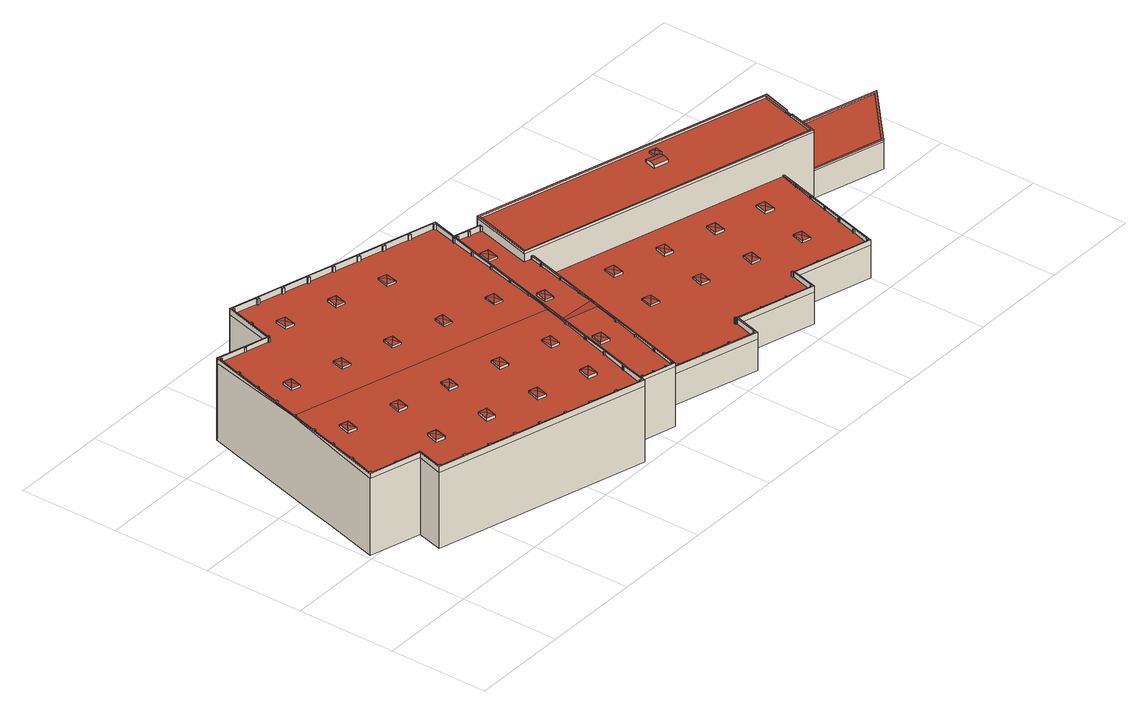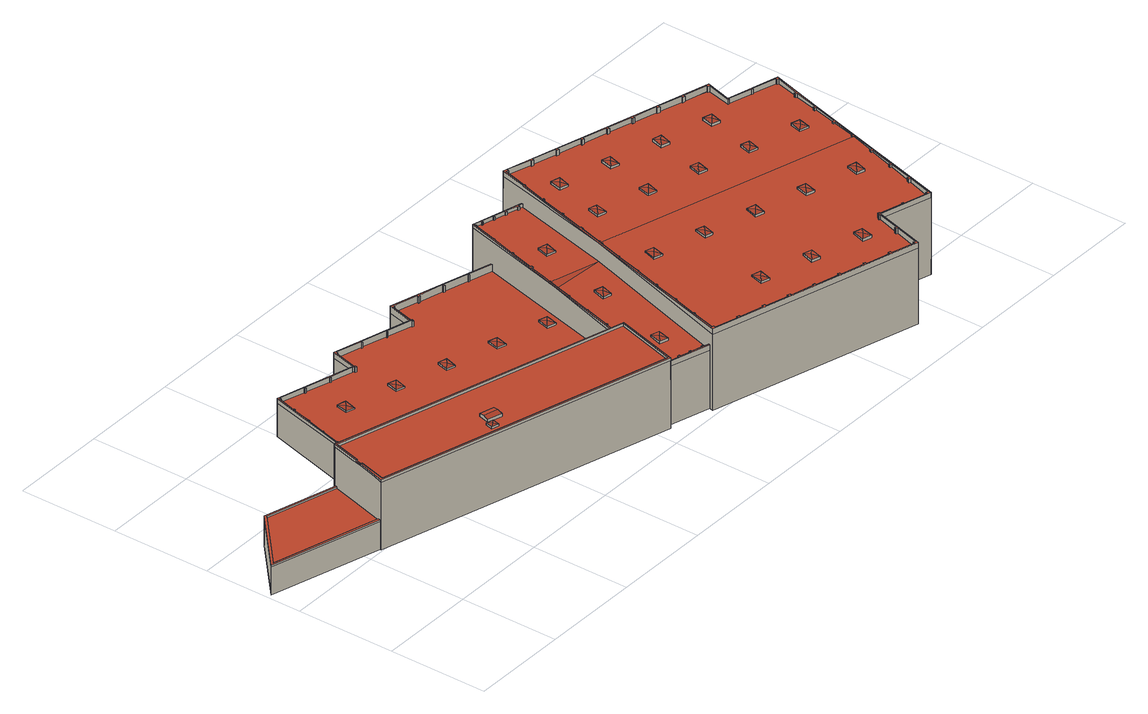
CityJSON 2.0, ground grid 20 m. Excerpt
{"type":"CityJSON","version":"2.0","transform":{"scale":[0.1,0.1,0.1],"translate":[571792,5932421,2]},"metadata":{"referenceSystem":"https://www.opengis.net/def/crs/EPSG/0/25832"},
"CityObjects":{
"building1":{"type":"Building","attributes":{"Grundfläche 2D":"6429.380239","Grundhöhe NN":"2.656"},"children":["building1-1","building1-2","building1-3","building1-4","building1-5","building1-6","building1-7","building1-8","building1-9","building1-10","building1-11","building1-12","building1-13","building1-14","building1-15","building1-16","building1-17","building1-18","building1-19","building1-20","building1-21","building1-22","building1-23","building1-24","building1-25","building1-26","building1-27","building1-28","building1-29","building1-30","building1-31","building1-32","building1-33","building1-34"],"geometry":[{"type":"MultiSurface","lod":"3","boundaries":[[[0,1,2,3,4,5,6,7,8,9,10,11,12,13,14,15,16,17,18,19,20,21,22,23,24,25,26,27,28,29,30,31,32,33,34,35,36,37,38,39,40,41,42,43,44,45,46,47,48,49,50,51,52,53,54,55,56,57]],[[58,59,60,61,62,63,64,65,66,67,68,69,70,71,72,73,74,75,76,77,78,79,80,81,82,83,84,85,86,87,88,89,90,91,92,93,94,95,96,97,98,99,100,101,102,103,104,105,106,107,108,109,110,111,112,113,114,115,116,117,118,119,120,121,122,123,124,125,126,127,128,129,130,131,132,133,134,135,136,137,138,139,140]],[[141,142,143]],[[144,145,146,147,148,149,150,151,152,153,154,155,156,157,158,159,160,161,162,163,164,165,166,167,168,169,170,171,172,173,174,175,176,177,178,179,180,181,182,183,184,185,186,187,188,189,190,191,192,193,194,195,196,197,142,141,198,199,200,201,202,203,204,205,206,207,208,209,210,211,212,213,214,215,216,217,218,219,220,221,222,223,224,225,226,227,228,229,230,231]],[[232,233,234,235]],[[236,237,238,239,240,241,242,243,244,245,246,247,248,249,250,251,252,253,254,255,256,257,258,259,260,261,262,263,264,265,266,267,268,269,270,271,272,273,274,275,276,277,276,278,279,280,281,282,283,284,285,286,287,288,289,290,291,292,293,294,295,296,297,298,299,300,301,302,166,165,164,303,304,235,234,305,306,307,308,309,310,311,312,313,314,315,316,317,318,319,320,321,322,323,324,325,326,327,328,329]],[[330,331,332,333,334,335,336,337,338,339,340,341,342],[343,344,345,346,347,348,349,350,351,352,353,354,355,356,357,358,359,360,361,362,363,364,365,366,367,368,369,370,371,372,373,374,375,376,377,378,379,380,381,382,383,384,385,386,387,388,389,390,391,392,393,394,395,396,397,398,399,400,401,402,403,404,405,406,407,408,409,410,411,412,413,414,415,416,417,418,419,420,421,422,423,424,425,426,427,428,429,430,431,432,433,434,435,436,437,438,439,440,441,442,443,444,445,446,447,448,449,450,451,452,453,454,455,456,457,458,459,460,461,462,463,464,465,466,467,468,469,470,471,472,473,474,475,476,477,478,479,480,481,482,483,484,485,486,487,488,489,490,491,492,493,494,495,496,497,498,499,500,501,502,503,504,505,506,507,508,509,510,511,512,513,514,515,516,517,518,519,520]],[[521,522,523,524,525,526,527,528,529,530,531,532,533,534,535]],[[536,537,538,539,540,541,542,543]],[[544,545,546,547,548,549,550,551,552,553,554,555,556,557,558,559,560,561,562,563,564,565,566,567,568,569,570,571,572,573,574,575,576,577,578,579,580,581,582]],[[545,583,546]],[[547,584,585,548]],[[586,587,588,589,590,548,585,591,592,593,594,595,596,597,598,599,600,601,602,603,604,605,606]],[[607,608,609]],[[610,611,612,613,614,615,616,617,618,619,620,621,622,623,624,625,626,627,628,629,630,631,632,633,634,635,636,637,638,639,640,641,642,643,644,645,646,647,648,649,650,651,652,653,654,655,656,657,658,659,660,661,662,663,664,665,666,667,668,669,670,671,672,673,674,675,607,609,676,677,678,679,680,681,682,683,684,685,686,687]],[[688,689,690,691,692,693,694,695]],[[696,697,698,699]],[[700,701,2,1]],[[2,701,702,703,3]],[[5,4,605,604]],[[6,5,604,603]],[[7,6,603,602]],[[602,601,8,7]],[[601,600,9,8]],[[600,599,10,9]],[[11,10,599,598]],[[12,11,598,597]],[[597,596,13,12]],[[596,595,14,13]],[[15,14,595,594]],[[16,15,594,593]],[[593,592,17,16]],[[592,591,18,17]],[[19,18,591,585]],[[585,584,20,19]],[[584,547,21,20]],[[547,546,22,21]],[[546,583,23,22]],[[583,545,24,23]],[[545,544,25,24]],[[544,582,26,25]],[[26,582,581,27]],[[581,580,28,27]],[[580,579,29,28]],[[30,29,579,578]],[[578,577,31,30]],[[577,576,32,31]],[[33,32,576,575]],[[575,574,34,33]],[[35,34,574,573]],[[573,572,36,35]],[[37,36,572,571]],[[571,570,38,37]],[[570,569,39,38]],[[569,568,40,39]],[[41,40,568,567]],[[42,41,567,566]],[[566,565,43,42]],[[44,43,565,564]],[[564,563,45,44]],[[563,562,46,45]],[[47,46,562,561]],[[561,560,48,47]],[[560,559,49,48]],[[50,49,559,558]],[[558,557,51,50]],[[557,556,52,51]],[[556,555,53,52]],[[54,53,555,554]],[[554,553,55,54]],[[553,552,56,55]],[[552,551,57,56]],[[0,57,551,550]],[[655,654,69,68]],[[654,653,70,69]],[[653,652,71,70]],[[652,651,72,71]],[[73,72,651,650]],[[650,649,74,73]],[[649,648,75,74]],[[648,647,76,75]],[[647,646,645,644,78,77,76]],[[644,643,79,78]],[[643,642,80,79]],[[642,641,81,80]],[[82,81,641,640]],[[640,639,83,82]],[[639,638,84,83]],[[638,637,85,84]],[[86,85,637,636]],[[636,635,87,86]],[[635,634,88,87]],[[634,633,89,88]],[[90,89,633,632]],[[91,90,632,631]],[[631,630,92,91]],[[93,92,630,629]],[[94,93,629,628]],[[628,627,95,94]],[[627,626,96,95]],[[97,96,626,625]],[[98,97,625,624]],[[624,623,99,98]],[[623,622,100,99]],[[100,622,621,101]],[[102,101,621,620]],[[620,619,103,102]],[[619,618,104,103]],[[106,105,104,618,617,616]],[[107,106,616,615]],[[613,108,107,615,614]],[[109,108,613,612]],[[612,611,110,109]],[[111,110,611,610]],[[610,687,112,111]],[[687,686,113,112]],[[686,685,114,113]],[[115,114,685,684]],[[684,683,116,115]],[[683,682,117,116]],[[682,681,118,117]],[[679,119,118,681,680]],[[679,678,120,119]],[[121,120,678,677]],[[122,121,677,676]],[[676,609,123,122]],[[609,608,124,123]],[[675,126,125,124,608,607]],[[127,126,675,674]],[[674,673,128,127]],[[673,672,129,128]],[[130,129,672,671]],[[671,670,131,130]],[[670,669,132,131]],[[668,667,133,132,669]],[[667,666,134,133]],[[666,665,135,134]],[[665,664,136,135]],[[664,663,662,137,136]],[[662,661,138,137]],[[661,660,139,138]],[[660,659,140,139]],[[58,140,659,658]],[[704,705,60,59]],[[706,61,60,705]],[[706,707,62,61]],[[707,708,63,62]],[[708,709,64,63]],[[64,709,710,711,712,67,66,65]],[[385,384,183,182]],[[182,181,386,385]],[[181,180,387,386]],[[180,179,388,387]],[[389,388,179,178]],[[178,177,390,389]],[[177,176,391,390]],[[176,175,392,391]],[[172,395,394,393,392,175,174,173]],[[172,171,396,395]],[[171,170,397,396]],[[170,169,398,397]],[[399,398,169,168]],[[400,399,168,167]],[[167,166,401,400]],[[402,401,166,302]],[[403,402,302,301]],[[404,403,301,300]],[[300,299,405,404]],[[299,298,406,405]],[[407,406,298,297]],[[408,407,297,296]],[[296,295,409,408]],[[295,294,410,409]],[[411,410,294,293]],[[412,411,293,292]],[[292,291,413,412]],[[291,290,414,413]],[[415,414,290,289]],[[416,415,289,288]],[[288,287,417,416]],[[418,417,287,286]],[[419,418,286,285]],[[285,284,420,419]],[[284,283,421,420]],[[283,282,422,421]],[[423,422,282,281]],[[281,280,424,423]],[[280,279,425,424]],[[425,279,278,426]],[[427,426,278,276]],[[428,427,276,275]],[[274,429,428,275]],[[430,429,274,273]],[[273,272,431,430]],[[432,431,272,271]],[[433,432,271,270]],[[434,433,270,269]],[[269,268,435,434]],[[436,435,268,267]],[[437,436,267,266]],[[266,265,438,437]],[[265,264,439,438]],[[264,263,440,439]],[[441,440,263,262]],[[262,261,442,441]],[[261,260,443,442]],[[260,259,444,443]],[[445,444,259,258]],[[258,257,446,445]],[[257,256,447,446]],[[256,255,448,447]],[[253,449,448,255,254]],[[253,252,450,449]],[[252,251,451,450]],[[453,452,451,251,250,249]],[[249,248,454,453]],[[248,247,455,454]],[[247,246,456,455]],[[457,456,246,245]],[[245,244,458,457]],[[244,243,459,458]],[[243,242,460,459]],[[461,460,242,241]],[[462,461,241,240]],[[240,239,463,462]],[[464,463,239,238]],[[465,464,238,237]],[[466,465,237,236]],[[236,329,467,466]],[[329,328,327,469,468,467]],[[327,326,325,471,470,469]],[[325,324,472,471]],[[324,323,473,472]],[[323,322,474,473]],[[475,474,322,321]],[[476,475,321,320]],[[320,319,477,476]],[[319,318,478,477]],[[317,479,478,318]],[[480,479,317,316]],[[316,315,481,480]],[[315,314,482,481]],[[483,482,314,313]],[[313,312,484,483]],[[312,311,310,486,485,484]],[[310,309,487,486]],[[309,308,488,487]],[[308,307,489,488]],[[490,489,307,306]],[[306,305,491,490]],[[305,234,492,491]],[[234,233,493,492]],[[232,235,494,493,233]],[[235,304,495,494]],[[496,495,304,303]],[[303,164,163,497,496]],[[498,497,163,162]],[[162,161,499,498]],[[500,499,161,160]],[[501,500,160,159]],[[159,158,502,501]],[[158,157,503,502]],[[157,156,504,503]],[[505,504,156,155]],[[155,154,506,505]],[[154,153,507,506]],[[153,152,508,507]],[[509,508,152,151]],[[151,150,510,509]],[[150,149,511,510]],[[149,148,512,511]],[[512,148,147,513]],[[147,146,514,513]],[[146,145,515,514]],[[516,515,145,144]],[[517,516,144,231]],[[518,517,231,230]],[[230,229,519,518]],[[713,714,715,716,717,333,332,331,330,342,718]],[[717,719,334,333]],[[719,720,335,334]],[[720,721,336,335]],[[722,339,338,337,336,721,723,724,725]],[[722,726,340,339]],[[340,726,727,728,341]],[[728,718,342,341]],[[519,229,228,520]],[[343,520,228,227]],[[344,343,227,226]],[[226,225,345,344]],[[225,224,346,345]],[[347,346,224,223]],[[348,347,223,222]],[[222,221,349,348]],[[221,220,350,349]],[[351,350,220,219]],[[352,351,219,218]],[[218,217,353,352]],[[217,216,354,353]],[[355,354,216,215]],[[215,214,356,355]],[[214,213,357,356]],[[213,212,358,357]],[[359,358,212,211]],[[211,210,360,359]],[[210,209,361,360]],[[207,206,362,361,209,208]],[[206,205,363,362]],[[205,204,364,363]],[[204,203,365,364]],[[366,365,203,202]],[[202,201,367,366]],[[201,200,368,367]],[[200,199,369,368]],[[141,143,370,369,199,198]],[[143,142,197,372,371,370]],[[197,196,373,372]],[[196,195,194,193,374,373]],[[193,192,375,374]],[[192,191,376,375]],[[377,376,191,190]],[[378,377,190,189]],[[189,188,379,378]],[[188,187,380,379]],[[187,186,381,380]],[[382,381,186,185]],[[383,382,185,184]],[[184,183,384,383]],[[729,695,730,731,526,525]],[[731,732,527,526]],[[732,733,528,527]],[[733,734,735,736,531,530,529,528]],[[736,737,694,738,533,532,531]],[[738,739,534,533]],[[739,693,692,535,534]],[[692,691,521,535]],[[691,690,522,521]],[[523,522,690,689]],[[523,689,688,740,524]],[[740,729,525,524]],[[539,538,699,698]],[[540,539,698,697]],[[697,696,541,540]],[[741,742,543,542]],[[742,743,536,543]],[[743,744,537,536]],[[701,700,745,746]],[[704,59,58,658,657,656,703,702,701,746,747]],[[588,587,748,749]],[[747,750,705,704]],[[706,705,750,751]],[[707,706,751,752]],[[708,707,752,753]],[[709,708,753,754]],[[755,756,712,711,710,709,754,757]],[[726,722,758,759]],[[728,727,726,759,760]],[[718,728,760,761]],[[0,550,549,548,590,589,588,749,762,717,716,715,714,713,718,761,745,700,1]],[[719,717,762,763]],[[720,719,763,764]],[[721,720,764,765]],[[766,758,722,725,724,723,721,765,767]],[[587,586,606,733,732,768,748]],[[735,734,733,606,605,4,3,703,656,655,68,67,712,756,769,736]],[[541,696,699,538,537,744,770,771,731,730,695,694,737,736,769,772,741,542]],[[732,731,771,768]],[[742,741,772,773]],[[743,742,773,774]],[[744,743,774,770]],[[771,770,774,773,772,769,756,755,757,754,753,752,751,750,747,746,745,761,760,759,758,766,767,765,764,763,762,749,748,768]]],"semantics":{"surfaces":[{"type":"RoofSurface"},{"type":"WallSurface"},{"type":"GroundSurface"}],"values":[0,0,0,0,0,0,0,0,0,0,0,0,0,0,0,0,0,1,1,1,1,1,1,1,1,1,1,1,1,1,1,1,1,1,1,1,1,1,1,1,1,1,1,1,1,1,1,1,1,1,1,1,1,1,1,1,1,1,1,1,1,1,1,1,1,1,1,1,1,1,1,1,1,1,1,1,1,1,1,1,1,1,1,1,1,1,1,1,1,1,1,1,1,1,1,1,1,1,1,1,1,1,1,1,1,1,1,1,1,1,1,1,1,1,1,1,1,1,1,1,1,1,1,1,1,1,1,1,1,1,1,1,1,1,1,1,1,1,1,1,1,1,1,1,1,1,1,1,1,1,1,1,1,1,1,1,1,1,1,1,1,1,1,1,1,1,1,1,1,1,1,1,1,1,1,1,1,1,1,1,1,1,1,1,1,1,1,1,1,1,1,1,1,1,1,1,1,1,1,1,1,1,1,1,1,1,1,1,1,1,1,1,1,1,1,1,1,1,1,1,1,1,1,1,1,1,1,1,1,1,1,1,1,1,1,1,1,1,1,1,1,1,1,1,1,1,1,1,1,1,1,1,1,1,1,1,1,1,1,1,1,1,1,1,1,1,1,1,1,1,1,1,1,1,1,1,1,1,1,1,1,1,1,1,1,1,1,1,1,1,1,1,1,1,1,1,1,1,1,1,1,1,1,1,1,1,1,1,1,1,1,1,1,1,1,1,1,1,1,1,1,1,1,1,1,1,1,1,1,1,1,1,1,1,1,1,1,1,1,1,1,1,1,1,1,1,1,1,1,1,1,1,1,1,1,1,1,1,1,1,1,1,1,1,1,1,1,1,1,1,2]}}]},
"building1-1":{"type":"BuildingInstallation","parents":["building1"],"geometry":[{"type":"MultiSurface","lod":"3","boundaries":[[[775,776,777]],[[775,778,776]],[[775,777,779]],[[775,779,778]],[[777,776,780,781]],[[779,777,781,782]],[[778,779,782,783]],[[776,778,783,780]]],"semantics":{"surfaces":[{"type":"RoofSurface"},{"type":"WallSurface"}],"values":[0,0,0,0,1,1,1,1]}}]},
"building1-2":{"type":"BuildingInstallation","parents":["building1"],"geometry":[{"type":"MultiSurface","lod":"3","boundaries":[[[784,785,786]],[[784,787,785]],[[784,786,788]],[[784,788,787]],[[786,785,789,790]],[[790,791,788,786]],[[787,788,791,792]],[[792,789,785,787]]],"semantics":{"surfaces":[{"type":"RoofSurface"},{"type":"WallSurface"}],"values":[0,0,0,0,1,1,1,1]}}]},
"building1-3":{"type":"BuildingInstallation","parents":["building1"],"geometry":[{"type":"MultiSurface","lod":"3","boundaries":[[[793,794,795]],[[793,796,794]],[[793,795,797]],[[793,797,796]],[[795,794,798,799]],[[797,795,799,800]],[[796,797,800,801]],[[794,796,801,798]]],"semantics":{"surfaces":[{"type":"RoofSurface"},{"type":"WallSurface"}],"values":[0,0,0,0,1,1,1,1]}}]},
"building1-4":{"type":"BuildingInstallation","parents":["building1"],"geometry":[{"type":"MultiSurface","lod":"3","boundaries":[[[802,803,804]],[[802,805,803]],[[802,804,806]],[[802,806,805]],[[804,803,807,808]],[[806,804,808,809]],[[805,806,809,810]],[[803,805,810,807]]],"semantics":{"surfaces":[{"type":"RoofSurface"},{"type":"WallSurface"}],"values":[0,0,0,0,1,1,1,1]}}]},
"building1-5":{"type":"BuildingInstallation","parents":["building1"],"geometry":[{"type":"MultiSurface","lod":"3","boundaries":[[[811,812,813]],[[811,814,812]],[[811,813,815]],[[811,815,814]],[[813,812,816,817]],[[815,813,817,818]],[[814,815,818,819]],[[812,814,819,816]]],"semantics":{"surfaces":[{"type":"RoofSurface"},{"type":"WallSurface"}],"values":[0,0,0,0,1,1,1,1]}}]},
"building1-6":{"type":"BuildingInstallation","parents":["building1"],"geometry":[{"type":"MultiSurface","lod":"3","boundaries":[[[820,821,822]],[[820,823,821]],[[820,822,824]],[[820,824,823]],[[822,821,825,826]],[[824,822,826,827]],[[823,824,827,828]],[[821,823,828,825]]],"semantics":{"surfaces":[{"type":"RoofSurface"},{"type":"WallSurface"}],"values":[0,0,0,0,1,1,1,1]}}]},
"building1-7":{"type":"BuildingInstallation","parents":["building1"],"geometry":[{"type":"MultiSurface","lod":"3","boundaries":[[[829,830,831]],[[831,830,832]],[[833,830,829]],[[834,835,832,830,833]],[[829,831,836,837]],[[833,829,837,838]],[[838,839,840,841,832,835,834,833]],[[841,836,831,832]]],"semantics":{"surfaces":[{"type":"RoofSurface"},{"type":"WallSurface"}],"values":[0,0,0,0,1,1,1,1]}}]},
"building1-8":{"type":"BuildingInstallation","parents":["building1"],"geometry":[{"type":"MultiSurface","lod":"3","boundaries":[[[842,843,844]],[[842,845,843]],[[842,844,846]],[[842,846,845]],[[844,843,847,848]],[[846,844,848,849]],[[845,846,849,850]],[[843,845,850,847]]],"semantics":{"surfaces":[{"type":"RoofSurface"},{"type":"WallSurface"}],"values":[0,0,0,0,1,1,1,1]}}]},
"building1-9":{"type":"BuildingInstallation","parents":["building1"],"geometry":[{"type":"MultiSurface","lod":"3","boundaries":[[[851,852,853]],[[851,854,852]],[[851,853,855]],[[851,855,854]],[[853,852,856,857]],[[855,853,857,858]],[[854,855,858,859]],[[852,854,859,856]]],"semantics":{"surfaces":[{"type":"RoofSurface"},{"type":"WallSurface"}],"values":[0,0,0,0,1,1,1,1]}}]},
"building1-10":{"type":"BuildingInstallation","parents":["building1"],"geometry":[{"type":"MultiSurface","lod":"3","boundaries":[[[860,861,862]],[[862,861,863]],[[864,865,861,860]],[[863,861,865]],[[866,867,860,862]],[[865,864,860,867,868,869]],[[869,870,863,865]],[[866,862,863,870,871]]],"semantics":{"surfaces":[{"type":"RoofSurface"},{"type":"WallSurface"}],"values":[0,0,0,0,1,1,1,1]}}]},
"building1-11":{"type":"BuildingInstallation","parents":["building1"],"geometry":[{"type":"MultiSurface","lod":"3","boundaries":[[[872,873,874]],[[872,875,873]],[[872,874,876]],[[872,876,875]],[[874,873,877,878]],[[878,879,876,874]],[[879,880,875,876]],[[873,875,880,877]]],"semantics":{"surfaces":[{"type":"RoofSurface"},{"type":"WallSurface"}],"values":[0,0,0,0,1,1,1,1]}}]},
"building1-12":{"type":"BuildingInstallation","parents":["building1"],"geometry":[{"type":"MultiSurface","lod":"3","boundaries":[[[881,882,883]],[[881,884,882]],[[881,883,885]],[[881,885,884]],[[883,882,886,887]],[[885,883,887,888]],[[884,885,888,889]],[[882,884,889,886]]],"semantics":{"surfaces":[{"type":"RoofSurface"},{"type":"WallSurface"}],"values":[0,0,0,0,1,1,1,1]}}]},
"building1-13":{"type":"BuildingInstallation","parents":["building1"],"geometry":[{"type":"MultiSurface","lod":"3","boundaries":[[[890,891,892]],[[890,893,891]],[[890,892,894]],[[890,894,893]],[[892,891,895,896]],[[894,892,896,897]],[[893,894,897,898]],[[891,893,898,895]]],"semantics":{"surfaces":[{"type":"RoofSurface"},{"type":"WallSurface"}],"values":[0,0,0,0,1,1,1,1]}}]},
"building1-14":{"type":"BuildingInstallation","parents":["building1"],"geometry":[{"type":"MultiSurface","lod":"3","boundaries":[[[899,900,901]],[[899,902,900]],[[899,901,903]],[[899,903,902]],[[904,905,901,900]],[[903,901,905,906]],[[902,903,906,907]],[[907,904,900,902]]],"semantics":{"surfaces":[{"type":"RoofSurface"},{"type":"WallSurface"}],"values":[0,0,0,0,1,1,1,1]}}]},
"building1-15":{"type":"BuildingInstallation","parents":["building1"],"geometry":[{"type":"MultiSurface","lod":"3","boundaries":[[[908,909,910]],[[908,911,909]],[[908,910,912]],[[908,912,911]],[[910,909,913,914]],[[912,910,914,915]],[[911,912,915,916]],[[909,911,916,913]]],"semantics":{"surfaces":[{"type":"RoofSurface"},{"type":"WallSurface"}],"values":[0,0,0,0,1,1,1,1]}}]},
"building1-16":{"type":"BuildingInstallation","parents":["building1"],"geometry":[{"type":"MultiSurface","lod":"3","boundaries":[[[917,918,919]],[[917,920,918]],[[917,919,921]],[[917,921,920]],[[919,918,922,923]],[[921,919,923,924]],[[920,921,924,925]],[[918,920,925,922]]],"semantics":{"surfaces":[{"type":"RoofSurface"},{"type":"WallSurface"}],"values":[0,0,0,0,1,1,1,1]}}]},
"building1-17":{"type":"BuildingInstallation","parents":["building1"],"geometry":[{"type":"MultiSurface","lod":"3","boundaries":[[[926,927,928]],[[926,929,927]],[[926,928,930]],[[926,930,929]],[[928,927,931,932]],[[930,928,932,933]],[[929,930,933,934]],[[927,929,934,931]]],"semantics":{"surfaces":[{"type":"RoofSurface"},{"type":"WallSurface"}],"values":[0,0,0,0,1,1,1,1]}}]},
"building1-18":{"type":"BuildingInstallation","parents":["building1"],"geometry":[{"type":"MultiSurface","lod":"3","boundaries":[[[935,936,937]],[[935,938,936]],[[935,937,939]],[[935,939,938]],[[937,936,940,941]],[[939,937,941,942]],[[938,939,942,943]],[[936,938,943,940]]],"semantics":{"surfaces":[{"type":"RoofSurface"},{"type":"WallSurface"}],"values":[0,0,0,0,1,1,1,1]}}]},
"building1-19":{"type":"BuildingInstallation","parents":["building1"],"geometry":[{"type":"MultiSurface","lod":"3","boundaries":[[[944,945,946]],[[944,947,945]],[[944,946,948]],[[944,948,947]],[[946,945,949,950]],[[948,946,950,951]],[[947,948,951,952]],[[945,947,952,949]]],"semantics":{"surfaces":[{"type":"RoofSurface"},{"type":"WallSurface"}],"values":[0,0,0,0,1,1,1,1]}}]},
"building1-20":{"type":"BuildingInstallation","parents":["building1"],"geometry":[{"type":"MultiSurface","lod":"3","boundaries":[[[953,954,955]],[[953,956,954]],[[953,955,957]],[[953,957,956]],[[955,954,958,959]],[[957,955,959,960]],[[956,957,960,961]],[[954,956,961,958]]],"semantics":{"surfaces":[{"type":"RoofSurface"},{"type":"WallSurface"}],"values":[0,0,0,0,1,1,1,1]}}]},
"building1-21":{"type":"BuildingInstallation","parents":["building1"],"geometry":[{"type":"MultiSurface","lod":"3","boundaries":[[[962,963,964]],[[962,965,963]],[[962,964,966]],[[962,966,965]],[[964,963,967,968]],[[968,969,966,964]],[[969,970,965,966]],[[963,965,970,967]]],"semantics":{"surfaces":[{"type":"RoofSurface"},{"type":"WallSurface"}],"values":[0,0,0,0,1,1,1,1]}}]},
"building1-22":{"type":"BuildingInstallation","parents":["building1"],"geometry":[{"type":"MultiSurface","lod":"3","boundaries":[[[971,972,973]],[[973,972,974]],[[975,972,971]],[[974,972,975]],[[976,977,971,973,978]],[[977,979,975,971]],[[980,974,975,979,277]],[[980,978,973,974]]],"semantics":{"surfaces":[{"type":"RoofSurface"},{"type":"WallSurface"}],"values":[0,0,0,0,1,1,1,1]}}]},
"building1-23":{"type":"BuildingInstallation","parents":["building1"],"geometry":[{"type":"MultiSurface","lod":"3","boundaries":[[[981,982,983]],[[983,982,984]],[[985,982,981]],[[984,982,985]],[[986,987,981,983]],[[987,988,985,981]],[[984,985,988,989]],[[983,984,989,986]]],"semantics":{"surfaces":[{"type":"RoofSurface"},{"type":"WallSurface"}],"values":[0,0,0,0,1,1,1,1]}}]},
"building1-24":{"type":"BuildingInstallation","parents":["building1"],"geometry":[{"type":"MultiSurface","lod":"3","boundaries":[[[990,991,992]],[[990,993,991]],[[990,992,994]],[[990,994,993]],[[992,991,995,996]],[[994,992,996,997]],[[993,994,997,998]],[[991,993,998,995]]],"semantics":{"surfaces":[{"type":"RoofSurface"},{"type":"WallSurface"}],"values":[0,0,0,0,1,1,1,1]}}]},
"building1-25":{"type":"BuildingInstallation","parents":["building1"],"geometry":[{"type":"MultiSurface","lod":"3","boundaries":[[[999,1000,1001]],[[999,1002,1000]],[[999,1001,1003]],[[999,1003,1002]],[[1001,1000,1004,1005]],[[1003,1001,1005,1006]],[[1002,1003,1006,1007]],[[1000,1002,1007,1004]]],"semantics":{"surfaces":[{"type":"RoofSurface"},{"type":"WallSurface"}],"values":[0,0,0,0,1,1,1,1]}}]},
"building1-26":{"type":"BuildingInstallation","parents":["building1"],"geometry":[{"type":"MultiSurface","lod":"3","boundaries":[[[1008,1009,1010]],[[1008,1011,1009]],[[1008,1010,1012]],[[1008,1012,1011]],[[1010,1009,1013,1014]],[[1012,1010,1014,1015]],[[1011,1012,1015,1016]],[[1009,1011,1016,1013]]],"semantics":{"surfaces":[{"type":"RoofSurface"},{"type":"WallSurface"}],"values":[0,0,0,0,1,1,1,1]}}]},
"building1-27":{"type":"BuildingInstallation","parents":["building1"],"geometry":[{"type":"MultiSurface","lod":"3","boundaries":[[[1017,1018,1019]],[[1017,1020,1018]],[[1017,1019,1021]],[[1017,1021,1020]],[[1019,1018,1022,1023]],[[1021,1019,1023,1024]],[[1020,1021,1024,1025]],[[1018,1020,1025,1022]]],"semantics":{"surfaces":[{"type":"RoofSurface"},{"type":"WallSurface"}],"values":[0,0,0,0,1,1,1,1]}}]},
"building1-28":{"type":"BuildingInstallation","parents":["building1"],"geometry":[{"type":"MultiSurface","lod":"3","boundaries":[[[1026,1027,1028]],[[1026,1029,1027]],[[1026,1028,1030]],[[1026,1030,1029]],[[1028,1027,1031,1032]],[[1030,1028,1032,1033]],[[1029,1030,1033,1034]],[[1027,1029,1034,1031]]],"semantics":{"surfaces":[{"type":"RoofSurface"},{"type":"WallSurface"}],"values":[0,0,0,0,1,1,1,1]}}]},
"building1-29":{"type":"BuildingInstallation","parents":["building1"],"geometry":[{"type":"MultiSurface","lod":"3","boundaries":[[[1035,1036,1037]],[[1037,1036,1038]],[[1039,1036,1035]],[[1038,1036,1039]],[[1040,1035,1037,1041,1042]],[[1039,1035,1040,1043]],[[1044,1045,1038,1039,1043]],[[1045,1041,1037,1038]]],"semantics":{"surfaces":[{"type":"RoofSurface"},{"type":"WallSurface"}],"values":[0,0,0,0,1,1,1,1]}}]},
"building1-30":{"type":"BuildingInstallation","parents":["building1"],"geometry":[{"type":"MultiSurface","lod":"3","boundaries":[[[1046,1047,1048,1049]],[[1047,1050,1051,1048]],[[1046,1052,1053,1050,1047]],[[1053,1054,1051,1050]],[[1051,1054,1055,1049,1048]],[[1055,1052,1046,1049]]],"semantics":{"surfaces":[{"type":"RoofSurface"},{"type":"WallSurface"}],"values":[0,0,1,1,1,1]}}]},
"building1-31":{"type":"BuildingInstallation","parents":["building1"],"geometry":[{"type":"MultiSurface","lod":"3","boundaries":[[[1056,1057,1058]],[[1058,1057,1059]],[[1060,1057,1056]],[[1059,1057,1060]],[[1061,1062,1056,1058]],[[1062,1063,1060,1056]],[[1063,1064,1059,1060]],[[1064,1061,1058,1059]]],"semantics":{"surfaces":[{"type":"RoofSurface"},{"type":"WallSurface"}],"values":[0,0,0,0,1,1,1,1]}}]},
"building1-32":{"type":"BuildingInstallation","parents":["building1"],"geometry":[{"type":"MultiSurface","lod":"3","boundaries":[[[740,739,738,729]],[[694,695,729,738]],[[739,740,688,693]]],"semantics":{"surfaces":[{"type":"RoofSurface"},{"type":"WallSurface"}],"values":[0,1,1]}}]},
"building1-33":{"type":"BuildingInstallation","parents":["building1"],"geometry":[{"type":"MultiSurface","lod":"3","boundaries":[[[1065,1066,1067,1068,1069,1070,1071,1072,1073,1074,1075,1076,1077,1078,1079,1080,1081,1082]],[[1067,1066,589,1083]],[[1083,1084,1068,1067]],[[1084,1085,1069,1068]],[[1085,1086,1070,1069]],[[1071,1070,1086,1087]],[[1087,1088,1072,1071]],[[1088,1089,1073,1072]],[[1089,1090,1074,1073]],[[1075,1074,1090,1091]],[[1091,1092,1076,1075]],[[1092,1093,1077,1076]],[[1093,1094,1078,1077]],[[1079,1078,1094,1095]],[[1080,1079,1095,1096]],[[1096,586,1081,1080]],[[586,587,1082,1081]],[[587,588,1065,1082]],[[588,589,1066,1065]]],"semantics":{"surfaces":[{"type":"RoofSurface"},{"type":"WallSurface"}],"values":[0,1,1,1,1,1,1,1,1,1,1,1,1,1,1,1,1,1,1]}}]},
"building1-34":{"type":"BuildingInstallation","parents":["building1"],"geometry":[{"type":"MultiSurface","lod":"3","boundaries":[[[1097,1098,1099]],[[1097,1100,1098]],[[1097,1099,1101]],[[1097,1101,1100]],[[1099,1098,1102,1103]],[[1101,1099,1103,1104]],[[1100,1101,1104,1105]],[[1098,1100,1105,1102]]],"semantics":{"surfaces":[{"type":"RoofSurface"},{"type":"WallSurface"}],"values":[0,0,0,0,1,1,1,1]}}]}
},
"vertices":[
[537,63,139],[536,61,139],[639,33,139],[750,428,139],[746,429,139],[746,428,139],[747,428,139],[740,401,139],[738,402,139],[738,400,139],[739,400,139],[725,349,139],[724,349,139],[723,348,139],[725,348,139],[711,297,139],[709,298,139],[709,296,139],[710,296,139],[702,265,139],[696,245,139],[695,245,139],[694,244,139],[696,244,139],[690,225,139],[682,195,139],[679,195,139],[678,191,139],[681,190,139],[667,141,139],[665,142,139],[665,140,139],[667,140,139],[652,89,139],[651,90,139],[651,88,139],[652,88,139],[639,40,139],[638,41,139],[637,39,139],[638,39,139],[637,35,139],[623,39,139],[624,42,139],[622,43,139],[621,40,139],[599,46,139],[599,49,139],[597,50,139],[596,47,139],[574,53,139],[575,56,139],[572,57,139],[571,54,139],[549,60,139],[550,63,139],[547,64,139],[546,61,139],[654,87,86],[654,84,86],[861,26,86],[876,79,86],[1032,35,86],[1046,87,86],[1202,44,86],[1246,203,86],[1247,206,86],[1269,284,86],[1266,284,86],[1256,248,86],[1255,249,86],[1254,247,86],[1256,247,86],[1245,208,86],[1244,209,86],[1243,207,86],[1245,207,86],[1244,204,86],[1234,168,86],[1233,169,86],[1232,167,86],[1234,167,86],[1223,128,86],[1221,129,86],[1221,127,86],[1222,127,86],[1212,88,86],[1210,89,86],[1210,87,86],[1212,87,86],[1201,49,86],[1199,50,86],[1198,47,86],[1149,61,86],[1149,64,86],[1147,64,86],[1146,62,86],[1097,76,86],[1097,78,86],[1095,79,86],[1094,77,86],[1049,89,86],[1045,90,86],[1046,93,86],[1043,94,86],[1042,92,86],[1042,90,86],[1044,89,86],[1031,41,86],[1029,42,86],[1028,39,86],[978,53,86],[979,55,86],[977,56,86],[976,53,86],[926,67,86],[927,70,86],[925,70,86],[924,68,86],[874,82,86],[875,84,86],[872,85,86],[871,81,86],[872,81,86],[874,80,86],[873,78,86],[861,33,86],[858,33,86],[857,30,86],[808,44,86],[809,47,86],[806,48,86],[805,45,86],[756,58,86],[756,61,86],[754,62,86],[753,59,86],[704,73,86],[704,75,86],[702,76,86],[701,74,86],[127,122,165],[104,130,165],[104,128,165],[534,64,168],[533,64,168],[533,67,168],[535,67,168],[549,116,170],[547,116,170],[548,119,170],[550,118,170],[563,168,172],[562,168,172],[562,171,172],[564,170,172],[578,219,174],[576,220,174],[577,225,174],[579,224,174],[591,269,175],[590,269,175],[590,272,176],[592,271,176],[593,274,176],[591,274,176],[73,419,176],[72,416,176],[69,417,176],[56,369,174],[59,368,174],[58,364,173],[54,364,173],[54,363,173],[53,361,173],[41,317,172],[45,316,172],[43,312,171],[40,313,171],[27,265,169],[30,264,169],[29,260,169],[26,261,169],[12,213,167],[15,212,167],[15,209,167],[62,195,167],[63,197,167],[66,196,167],[66,195,167],[111,182,167],[112,182,167],[113,183,167],[115,183,167],[114,178,167],[113,176,167],[101,132,165],[105,131,165],[149,116,165],[151,115,165],[152,118,166],[157,117,166],[156,114,165],[203,100,165],[204,104,166],[209,102,166],[208,99,165],[248,88,165],[253,86,166],[255,86,166],[256,89,166],[261,88,166],[260,85,166],[307,71,166],[308,75,166],[312,74,166],[312,70,166],[359,57,166],[360,60,166],[365,59,166],[364,55,166],[411,42,166],[412,46,166],[417,44,166],[416,41,166],[463,28,166],[464,31,166],[469,30,166],[468,27,166],[515,13,166],[516,17,166],[521,15,166],[593,279,176],[594,278,176],[599,295,175],[592,279,176],[676,588,165],[629,601,165],[628,597,166],[623,599,166],[624,602,165],[576,615,165],[575,612,166],[570,613,166],[571,617,165],[524,630,165],[523,626,166],[518,628,166],[519,631,165],[472,644,165],[471,643,166],[471,641,166],[467,642,166],[468,646,165],[463,647,165],[420,659,165],[419,655,165],[415,656,165],[416,660,165],[368,673,165],[367,670,165],[363,671,165],[364,675,165],[316,688,165],[315,684,165],[310,685,165],[311,689,165],[264,702,165],[264,699,165],[260,700,165],[246,652,166],[249,651,166],[248,647,166],[245,648,166],[233,603,167],[235,603,167],[234,600,167],[449,403,172],[232,601,167],[231,597,167],[228,598,167],[229,600,167],[182,613,167],[182,611,167],[179,612,167],[180,614,167],[132,627,167],[131,623,167],[127,625,167],[113,577,169],[117,576,169],[115,571,169],[112,572,169],[99,525,171],[102,524,171],[101,520,171],[98,521,171],[85,473,173],[88,472,173],[87,468,174],[83,469,174],[70,421,176],[73,420,176],[593,276,176],[592,276,176],[607,324,174],[605,325,174],[606,327,174],[608,327,174],[621,376,172],[620,377,172],[620,378,172],[620,379,172],[622,379,172],[636,428,171],[634,428,171],[635,431,171],[637,431,171],[650,480,169],[649,481,169],[649,483,169],[651,483,169],[665,532,167],[663,532,167],[664,535,167],[665,534,167],[679,582,166],[679,583,166],[678,583,166],[675,584,166],[536,61,177],[537,63,177],[538,66,177],[683,588,177],[259,706,177],[230,602,177],[126,631,177],[53,368,177],[38,313,177],[8,208,177],[112,179,177],[97,127,177],[522,9,177],[469,30,177],[464,31,177],[463,28,177],[416,41,177],[417,44,177],[412,46,177],[411,42,177],[364,55,177],[365,59,177],[360,60,177],[359,57,177],[312,70,177],[312,74,177],[308,75,177],[307,71,177],[260,85,177],[261,88,177],[256,89,177],[255,86,177],[208,99,177],[209,102,177],[204,104,177],[203,100,177],[156,114,177],[157,117,177],[152,118,177],[151,115,177],[104,128,177],[104,130,177],[105,131,177],[101,132,177],[115,183,177],[113,183,177],[112,182,177],[111,182,177],[66,195,177],[66,196,177],[63,197,177],[62,195,177],[15,209,177],[15,212,177],[12,213,177],[26,261,177],[29,260,177],[30,264,177],[27,265,177],[40,313,177],[43,312,177],[45,316,177],[41,317,177],[53,361,177],[54,363,177],[54,364,177],[58,364,177],[59,368,177],[56,369,177],[69,417,177],[72,416,177],[73,419,177],[73,420,177],[70,421,177],[83,469,177],[87,468,177],[88,472,177],[85,473,177],[98,521,177],[101,520,177],[102,524,177],[99,525,177],[112,572,177],[115,571,177],[117,576,177],[113,577,177],[127,625,177],[131,623,177],[132,627,177],[180,614,177],[179,612,177],[182,611,177],[182,613,177],[229,600,177],[228,598,177],[231,597,177],[232,601,177],[234,600,177],[235,603,177],[233,603,177],[245,648,177],[248,647,177],[249,651,177],[246,652,177],[260,700,177],[264,699,177],[264,702,177],[311,689,177],[310,685,177],[315,684,177],[316,688,177],[364,675,177],[363,671,177],[367,670,177],[368,673,177],[416,660,177],[415,656,177],[419,655,177],[420,659,177],[468,646,177],[467,642,177],[471,641,177],[471,643,177],[472,644,177],[519,631,177],[518,628,177],[523,626,177],[524,630,177],[571,617,177],[570,613,177],[575,612,177],[576,615,177],[624,602,177],[623,599,177],[628,597,177],[629,601,177],[676,588,177],[675,584,177],[678,583,177],[679,583,177],[679,582,177],[665,534,177],[664,535,177],[663,532,177],[665,532,177],[651,483,177],[649,483,177],[649,481,177],[650,480,177],[637,431,177],[635,431,177],[634,428,177],[636,428,177],[622,379,177],[620,379,177],[620,378,177],[620,377,177],[621,376,177],[608,327,177],[606,327,177],[605,325,177],[607,324,177],[599,295,177],[594,278,177],[592,279,177],[592,276,177],[593,276,177],[592,271,177],[590,272,177],[590,269,177],[591,269,177],[579,224,177],[577,225,177],[576,220,177],[578,219,177],[564,170,177],[562,171,177],[562,168,177],[563,168,177],[550,118,177],[548,119,177],[547,116,177],[549,116,177],[535,67,177],[533,67,177],[533,64,177],[534,64,177],[521,15,177],[516,17,177],[515,13,177],[468,27,177],[737,435,153],[772,559,153],[1362,395,153],[1347,340,153],[1350,339,153],[1367,397,153],[770,564,153],[733,433,153],[1266,284,153],[1269,284,153],[1330,267,153],[1331,270,153],[1346,325,153],[1343,326,153],[1328,271,153],[1590,331,68],[1366,394,68],[1364,389,68],[1582,329,68],[1477,234,68],[1332,274,68],[1331,270,68],[1478,229,68],[682,195,137],[690,225,137],[694,244,138],[695,245,138],[595,273,138],[538,66,132],[537,63,132],[546,61,132],[547,64,132],[550,63,132],[549,60,132],[571,54,132],[572,57,132],[575,56,132],[574,53,132],[596,47,132],[597,50,132],[599,49,132],[599,46,132],[621,40,132],[622,43,132],[624,42,132],[623,39,132],[637,35,132],[638,39,132],[637,39,132],[638,41,132],[639,40,132],[652,88,133],[651,88,133],[651,90,133],[652,89,133],[667,140,135],[665,140,135],[665,142,135],[667,141,135],[681,190,136],[678,191,136],[679,195,137],[696,244,138],[696,245,138],[702,265,137],[766,550,129],[767,555,128],[681,580,128],[680,577,128],[647,457,132],[710,296,136],[709,296,136],[709,298,136],[711,297,136],[725,348,134],[723,348,134],[724,349,134],[725,349,134],[739,400,133],[738,400,133],[738,402,133],[740,401,133],[747,428,132],[746,428,132],[746,429,132],[733,433,132],[873,78,74],[874,80,74],[872,81,74],[978,53,74],[1028,39,74],[1029,42,74],[1031,41,74],[1044,87,76],[1044,89,76],[1042,90,76],[1042,92,76],[1043,94,76],[1046,93,76],[1045,90,76],[1049,89,76],[1094,77,76],[1095,79,76],[1097,78,76],[1097,76,76],[1146,62,76],[1147,64,76],[1149,64,76],[1149,61,76],[1198,47,76],[1199,50,76],[1201,49,76],[1212,87,77],[1210,87,77],[1210,89,77],[1212,88,77],[1222,127,78],[1221,127,78],[1221,129,79],[1223,128,79],[1234,167,80],[1232,167,80],[1233,169,80],[1234,168,80],[1243,201,81],[1244,204,81],[1245,207,81],[1243,207,81],[1244,209,81],[1245,208,81],[1256,247,82],[1254,247,82],[1255,249,82],[1256,248,82],[1266,284,83],[750,428,83],[683,190,75],[654,87,72],[701,74,72],[702,76,72],[704,75,72],[704,73,72],[751,60,72],[753,59,72],[754,62,72],[756,61,72],[756,58,72],[759,58,72],[805,45,72],[806,48,72],[809,47,72],[808,44,72],[857,30,72],[858,33,72],[861,33,72],[871,81,74],[872,85,74],[875,84,74],[874,82,74],[884,79,74],[924,68,74],[925,70,74],[927,70,74],[926,67,74],[976,53,74],[977,56,74],[979,55,74],[1347,340,148],[1362,395,148],[772,559,148],[737,435,148],[1328,271,148],[1343,326,148],[1346,325,148],[1350,339,148],[1332,274,65],[1477,234,65],[1582,329,65],[1364,389,65],[536,61,132],[639,33,132],[698,244,138],[750,428,132],[654,84,72],[861,26,72],[876,79,74],[1032,35,74],[1046,87,76],[1202,44,76],[1246,203,81],[1247,206,81],[1269,284,83],[536,61,167],[537,63,168],[538,66,168],[595,273,176],[683,588,165],[522,9,165],[259,706,165],[230,602,167],[126,631,167],[8,208,167],[67,421,176],[53,368,174],[38,313,171],[112,179,167],[99,133,165],[97,127,165],[1350,339,150],[1364,389,148],[1367,397,148],[770,564,148],[733,433,148],[1266,284,148],[1269,284,148],[1330,267,148],[1331,270,148],[1346,325,150],[1343,326,150],[1347,340,150],[1331,270,65],[1478,229,65],[1590,331,65],[1366,394,65],[536,61,7],[639,33,7],[654,84,7],[767,555,7],[681,580,7],[861,26,7],[876,79,7],[1032,35,7],[1046,87,7],[1202,44,7],[1247,206,7],[1269,284,7],[1246,203,7],[8,208,7],[112,179,7],[97,127,7],[522,9,7],[683,588,7],[259,706,7],[230,602,7],[126,631,7],[38,313,7],[53,368,7],[770,564,7],[1330,267,7],[1366,394,7],[1367,397,7],[1331,270,7],[1478,229,7],[1590,331,7],
[709,492,137],[714,477,135],[721,502,135],[697,482,135],[703,507,135],[714,477,131],[721,502,130],[703,507,130],[697,482,131],
[666,336,142],[671,322,140],[678,346,140],[654,327,140],[661,351,140],[671,322,136],[678,346,135],[661,351,135],[654,327,136],
[860,337,87],[872,347,86],[854,352,86],[866,322,86],[848,327,86],[872,347,82],[854,352,82],[848,327,81],[866,322,81],
[1069,279,87],[1081,288,86],[1064,293,86],[1075,264,86],[1057,269,86],[1081,288,82],[1064,293,82],[1057,269,81],[1075,264,81],
[1172,250,87],[1184,260,86],[1166,265,86],[1178,235,86],[1160,240,86],[1184,260,82],[1166,265,82],[1160,240,81],[1178,235,81],
[832,236,84],[844,245,82],[826,250,82],[838,221,82],[820,226,82],[844,245,79],[826,250,79],[820,226,78],[838,221,78],
[1139,163,82],[1144,149,84],[1156,158,82],[1150,134,82],[1132,139,82],[1133,139,82],[1135,138,82],[1156,158,79],[1139,163,79],[1132,139,78],[1133,139,78],[1135,138,78],[1150,134,78],
[964,308,87],[977,317,86],[959,322,86],[970,293,86],[952,298,86],[977,317,82],[959,322,82],[952,298,81],[970,293,81],
[1041,178,84],[1053,187,82],[1035,192,82],[1046,163,82],[1028,168,82],[1053,187,79],[1035,192,79],[1028,168,78],[1046,163,78],
[931,221,82],[936,207,84],[949,216,82],[942,192,82],[931,220,82],[924,197,82],[949,216,79],[931,221,79],[931,220,79],[924,197,78],[942,192,78],[945,203,78],
[729,264,84],[741,274,82],[723,279,82],[734,250,82],[717,255,82],[741,274,78],[723,279,78],[717,255,78],[734,250,78],
[757,366,87],[769,375,86],[751,380,86],[762,351,86],[744,356,86],[769,375,82],[751,380,82],[744,356,81],[762,351,81],
[396,580,174],[401,566,172],[408,590,172],[383,571,172],[390,595,172],[401,566,168],[408,590,167],[390,595,167],[383,571,168],
[143,482,179],[149,468,177],[155,492,177],[131,473,177],[138,497,177],[149,468,173],[155,492,172],[138,497,172],[131,473,173],
[500,551,174],[506,536,172],[512,561,172],[488,541,172],[495,566,172],[506,536,168],[512,561,168],[495,566,168],[488,541,168],
[175,193,176],[181,179,174],[187,203,174],[163,184,174],[170,208,174],[181,179,168],[187,203,169],[170,208,169],[163,184,168],
[561,366,179],[566,351,177],[573,375,177],[549,356,177],[555,380,177],[566,351,173],[573,375,173],[555,380,172],[549,356,173],
[413,239,179],[419,225,177],[426,249,177],[401,230,177],[408,254,177],[419,225,172],[426,249,173],[408,254,173],[401,230,172],
[309,268,179],[314,254,177],[321,278,177],[297,259,177],[304,283,177],[314,254,172],[321,278,173],[304,283,173],[297,259,172],
[518,210,179],[523,195,177],[530,220,177],[506,200,177],[512,225,177],[523,195,172],[530,220,173],[512,225,173],[506,200,172],
[489,106,176],[494,91,174],[501,115,174],[476,96,174],[483,120,174],[494,91,168],[501,115,169],[483,120,169],[476,96,168],
[468,405,177],[456,395,179],[462,380,177],[444,385,177],[451,409,177],[464,390,173],[468,405,172],[462,380,173],[451,409,172],[444,385,173],
[112,336,177],[100,327,179],[105,312,177],[88,317,177],[94,341,177],[105,312,172],[112,336,173],[94,341,173],[88,317,172],
[204,298,179],[210,283,177],[217,307,177],[192,288,177],[199,312,177],[210,283,172],[217,307,173],[199,312,173],[192,288,172],
[384,135,176],[389,120,174],[396,145,174],[372,125,174],[379,150,174],[389,120,168],[396,145,169],[379,150,169],[372,125,168],
[247,453,179],[253,439,177],[259,463,177],[235,444,177],[242,468,177],[253,439,173],[259,463,172],[242,468,172],[235,444,173],
[280,164,176],[285,150,174],[292,174,174],[267,155,174],[274,179,174],[285,150,168],[292,174,169],[274,179,169],[267,155,168],
[352,424,179],[357,410,177],[364,434,177],[339,415,177],[346,439,177],[357,410,173],[364,434,172],[346,439,172],[339,415,173],
[303,620,172],[291,610,174],[296,595,172],[279,600,172],[285,625,172],[303,620,166],[296,595,167],[302,616,166],[285,625,166],[282,612,167],[279,600,167],
[1105,408,154],[1108,419,156],[1079,427,156],[1075,416,154],[1111,430,154],[1082,439,154],[1105,408,148],[1111,430,148],[1082,439,148],[1075,416,148],
[1123,448,152],[1114,443,154],[1119,433,152],[1104,437,152],[1108,452,152],[1119,433,148],[1123,448,148],[1108,452,148],[1104,437,148],
[681,580,139],[680,577,139],[690,574,139],[689,571,139],[692,570,139],[693,573,139],[714,567,139],[714,564,139],[717,563,139],[717,567,139],[739,560,139],[738,557,139],[741,557,139],[742,560,139],[764,554,139],[763,551,139],[766,550,139],[767,555,139],[690,574,128],[689,571,129],[692,570,129],[693,573,128],[714,567,128],[714,564,129],[717,563,129],[717,567,128],[739,560,128],[738,557,129],[741,557,129],[742,560,128],[764,554,128],[763,551,129],
[622,181,142],[628,167,140],[635,191,140],[610,172,140],[617,196,140],[628,167,135],[635,191,136],[617,196,136],[610,172,135]
]}
